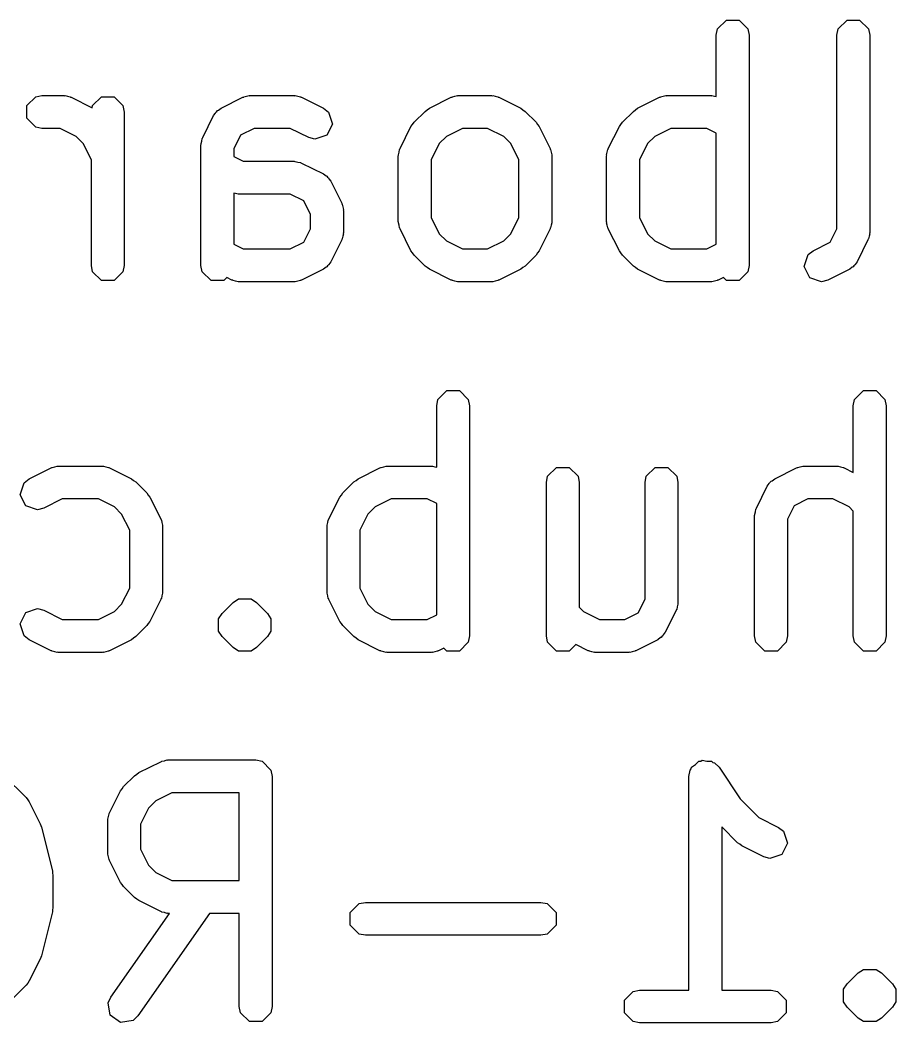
# Model space of a CAD drawing. Header units: inches. Extents: x 0.98 to 7.44, y -5.29 to -1.05.
# Drawn here: x 4.206 to 4.3109, y -1.337 to -1.2169 of the extents above; entities that cross this region are included whole.
import ezdxf

# ---------------------------------------------------------------- set-up
doc = ezdxf.new("R2010")
doc.units = ezdxf.units.IN
doc.header["$MEASUREMENT"] = 0
doc.layers.add('BLACK', color=250, linetype='CONTINUOUS')

msp = doc.modelspace()

# ---------------------------------------------------------------- linework, layer by layer
at = {"layer": 'BLACK', "linetype": 'CONTINUOUS'}
for p, q in [((4.28952, -1.21796), (4.29059, -1.21689)), ((4.29059, -1.21689), (4.29209, -1.21689)), ((4.29209, -1.21689), (4.29316, -1.21796)), ((4.30396, -1.21796), (4.30502, -1.21689)), ((4.30502, -1.21689), (4.30653, -1.21689)), ((4.30653, -1.21689), (4.30759, -1.21796)), ((4.28937, -1.21871), (4.28952, -1.21796)), ((4.28937, -1.22606), (4.28937, -1.21871)), ((4.29316, -1.21796), (4.29331, -1.21871)), ((4.29331, -1.21871), (4.29331, -1.24627)), ((4.30381, -1.21871), (4.30396, -1.21796)), ((4.30381, -1.24187), (4.30381, -1.21871)), ((4.30759, -1.21796), (4.30774, -1.21871)), ((4.30774, -1.21871), (4.30774, -1.24233)), ((4.20791, -1.22608), (4.20866, -1.22593)), ((4.20866, -1.22593), (4.21129, -1.22593)), ((4.21129, -1.22593), (4.21138, -1.22595)), ((4.21138, -1.22595), (4.21143, -1.22593)), ((4.21143, -1.22593), (4.21173, -1.22602)), ((4.21173, -1.22602), (4.21204, -1.22608)), ((4.23284, -1.22608), (4.23315, -1.22602)), ((4.23315, -1.22602), (4.23346, -1.22593)), ((4.23346, -1.22593), (4.2335, -1.22595)), ((4.2335, -1.22595), (4.2336, -1.22593)), ((4.2336, -1.22593), (4.23885, -1.22593)), ((4.23885, -1.22593), (4.23894, -1.22595)), ((4.23894, -1.22595), (4.23898, -1.22593)), ((4.23898, -1.22593), (4.23929, -1.22602)), ((4.23929, -1.22602), (4.2396, -1.22608)), ((4.25778, -1.22608), (4.25809, -1.22602)), ((4.25809, -1.22602), (4.25839, -1.22593)), ((4.25839, -1.22593), (4.25843, -1.22595)), ((4.25843, -1.22595), (4.25853, -1.22593)), ((4.25853, -1.22593), (4.26247, -1.22593)), ((4.26247, -1.22593), (4.26256, -1.22595)), ((4.26256, -1.22595), (4.26261, -1.22593)), ((4.26261, -1.22593), (4.26291, -1.22602)), ((4.26291, -1.22602), (4.26322, -1.22608)), ((4.28271, -1.22608), (4.28302, -1.22602)), ((4.28302, -1.22602), (4.28332, -1.22593)), ((4.28332, -1.22593), (4.28337, -1.22595)), ((4.28337, -1.22595), (4.28346, -1.22593)), ((4.28346, -1.22593), (4.28871, -1.22593)), ((4.28871, -1.22593), (4.28881, -1.22595)), ((4.28881, -1.22595), (4.28885, -1.22593)), ((4.28885, -1.22593), (4.28916, -1.22602)), ((4.28916, -1.22602), (4.28937, -1.22606)), ((4.20684, -1.22714), (4.20791, -1.22608)), ((4.20684, -1.22865), (4.20684, -1.22714)), ((4.21204, -1.22608), (4.21207, -1.22611)), ((4.21207, -1.22611), (4.21217, -1.22613)), ((4.21217, -1.22613), (4.21467, -1.22739)), ((4.21467, -1.22739), (4.21472, -1.22714)), ((4.21472, -1.22714), (4.21578, -1.22608)), ((4.21578, -1.22608), (4.21729, -1.22608)), ((4.21729, -1.22608), (4.21835, -1.22714)), ((4.21835, -1.22714), (4.2185, -1.2279)), ((4.23009, -1.22745), (4.23272, -1.22613)), ((4.23272, -1.22613), (4.23281, -1.22611)), ((4.23281, -1.22611), (4.23284, -1.22608)), ((4.2396, -1.22608), (4.23963, -1.22611)), ((4.23963, -1.22611), (4.23973, -1.22613)), ((4.23973, -1.22613), (4.24235, -1.22745)), ((4.25503, -1.22745), (4.25765, -1.22613)), ((4.25765, -1.22613), (4.25774, -1.22611)), ((4.25774, -1.22611), (4.25778, -1.22608)), ((4.26322, -1.22608), (4.26325, -1.22611)), ((4.26325, -1.22611), (4.26335, -1.22613)), ((4.26335, -1.22613), (4.26597, -1.22745)), ((4.27996, -1.22745), (4.28258, -1.22613)), ((4.28258, -1.22613), (4.28268, -1.22611)), ((4.28268, -1.22611), (4.28271, -1.22608)), ((4.2185, -1.2279), (4.2185, -1.24627)), ((4.2279, -1.23095), (4.22921, -1.22833)), ((4.22921, -1.22833), (4.22945, -1.22802)), ((4.22945, -1.22802), (4.22948, -1.22792)), ((4.22948, -1.22792), (4.2296, -1.22783)), ((4.2296, -1.22783), (4.22968, -1.22772)), ((4.22968, -1.22772), (4.22978, -1.22769)), ((4.22978, -1.22769), (4.23009, -1.22745)), ((4.24235, -1.22745), (4.24296, -1.22792)), ((4.24296, -1.22792), (4.24343, -1.22935)), ((4.2532, -1.22913), (4.25451, -1.22782)), ((4.25451, -1.22782), (4.25478, -1.22764)), ((4.25478, -1.22764), (4.25503, -1.22745)), ((4.26597, -1.22745), (4.26622, -1.22764)), ((4.26622, -1.22764), (4.26648, -1.22782)), ((4.26648, -1.22782), (4.2678, -1.22913)), ((4.27814, -1.22913), (4.27945, -1.22782)), ((4.27945, -1.22782), (4.27971, -1.22764)), ((4.27971, -1.22764), (4.27996, -1.22745)), ((4.20791, -1.22971), (4.20684, -1.22865)), ((4.24343, -1.22935), (4.24276, -1.23069)), ((4.25152, -1.23226), (4.25283, -1.22964)), ((4.25283, -1.22964), (4.25303, -1.22939)), ((4.25303, -1.22939), (4.2532, -1.22913)), ((4.2678, -1.22913), (4.26797, -1.22939)), ((4.26797, -1.22939), (4.26816, -1.22964)), ((4.26816, -1.22964), (4.26948, -1.23226)), ((4.27645, -1.23226), (4.27777, -1.22964)), ((4.27777, -1.22964), (4.27796, -1.22939)), ((4.27796, -1.22939), (4.27814, -1.22913)), ((4.20866, -1.22986), (4.20791, -1.22971)), ((4.21082, -1.22986), (4.20866, -1.22986)), ((4.21274, -1.23083), (4.21082, -1.22986)), ((4.21361, -1.23169), (4.21274, -1.23083)), ((4.23244, -1.23068), (4.23163, -1.2323)), ((4.23406, -1.22986), (4.23244, -1.23068)), ((4.23838, -1.22986), (4.23406, -1.22986)), ((4.24059, -1.23097), (4.23838, -1.22986)), ((4.24276, -1.23069), (4.24133, -1.23117)), ((4.25707, -1.23083), (4.25621, -1.23169)), ((4.25899, -1.22986), (4.25707, -1.23083)), ((4.262, -1.22986), (4.25899, -1.22986)), ((4.26393, -1.23083), (4.262, -1.22986)), ((4.26479, -1.23169), (4.26393, -1.23083)), ((4.28201, -1.23083), (4.28115, -1.23169)), ((4.28393, -1.22986), (4.28201, -1.23083)), ((4.28825, -1.22986), (4.28393, -1.22986)), ((4.28937, -1.23042), (4.28825, -1.22986)), ((4.28937, -1.24374), (4.28937, -1.23042)), ((4.21457, -1.23361), (4.21361, -1.23169)), ((4.22769, -1.23183), (4.22771, -1.23174)), ((4.22769, -1.24627), (4.22769, -1.23183)), ((4.2277, -1.23169), (4.22778, -1.23139)), ((4.22771, -1.23174), (4.2277, -1.23169)), ((4.22778, -1.23139), (4.22784, -1.23108)), ((4.22784, -1.23108), (4.22787, -1.23105)), ((4.22787, -1.23105), (4.2279, -1.23095)), ((4.24133, -1.23117), (4.24059, -1.23097)), ((4.25621, -1.23169), (4.25525, -1.23361)), ((4.26575, -1.23361), (4.26479, -1.23169)), ((4.28115, -1.23169), (4.28018, -1.23361)), ((4.23163, -1.2323), (4.23163, -1.23324)), ((4.23163, -1.23324), (4.23275, -1.2338)), ((4.25131, -1.23314), (4.25133, -1.23305)), ((4.25131, -1.24102), (4.25131, -1.23314)), ((4.25132, -1.23301), (4.2514, -1.2327)), ((4.25133, -1.23305), (4.25132, -1.23301)), ((4.2514, -1.2327), (4.25146, -1.23239)), ((4.25146, -1.23239), (4.25149, -1.23236)), ((4.25149, -1.23236), (4.25152, -1.23226)), ((4.26948, -1.23226), (4.2695, -1.23236)), ((4.2695, -1.23236), (4.26954, -1.23239)), ((4.26954, -1.23239), (4.2696, -1.2327)), ((4.2696, -1.2327), (4.26968, -1.23301)), ((4.26968, -1.23301), (4.26967, -1.23305)), ((4.26967, -1.23305), (4.26968, -1.23314)), ((4.26968, -1.23314), (4.26968, -1.24102)), ((4.27625, -1.23301), (4.27633, -1.2327)), ((4.27627, -1.23305), (4.27625, -1.23301)), ((4.27625, -1.23314), (4.27627, -1.23305)), ((4.27625, -1.24102), (4.27625, -1.23314)), ((4.27633, -1.2327), (4.2764, -1.23239)), ((4.2764, -1.23239), (4.27643, -1.23236)), ((4.27643, -1.23236), (4.27645, -1.23226)), ((4.21457, -1.24627), (4.21457, -1.23361)), ((4.23275, -1.2338), (4.23885, -1.2338)), ((4.23885, -1.2338), (4.23894, -1.23382)), ((4.23894, -1.23382), (4.23898, -1.23381)), ((4.23898, -1.23381), (4.23929, -1.23389)), ((4.23929, -1.23389), (4.2396, -1.23395)), ((4.2396, -1.23395), (4.23963, -1.23398)), ((4.23963, -1.23398), (4.23973, -1.23401)), ((4.23973, -1.23401), (4.24235, -1.23532)), ((4.25525, -1.23361), (4.25525, -1.24055)), ((4.26575, -1.24055), (4.26575, -1.23361)), ((4.28018, -1.23361), (4.28018, -1.24055)), ((4.24235, -1.23532), (4.24266, -1.23556)), ((4.24266, -1.23556), (4.24276, -1.23559)), ((4.24276, -1.23559), (4.24285, -1.23571)), ((4.24285, -1.23571), (4.24296, -1.23579)), ((4.24296, -1.23579), (4.24299, -1.23589)), ((4.24299, -1.23589), (4.24323, -1.2362)), ((4.24323, -1.2362), (4.24454, -1.23883)), ((4.23184, -1.23765), (4.23163, -1.23761)), ((4.23163, -1.23761), (4.23163, -1.24374)), ((4.23214, -1.23773), (4.23184, -1.23765)), ((4.23219, -1.23772), (4.23214, -1.23773)), ((4.23228, -1.23774), (4.23219, -1.23772)), ((4.23838, -1.23774), (4.23228, -1.23774)), ((4.24, -1.23855), (4.23838, -1.23774)), ((4.24081, -1.24017), (4.24, -1.23855)), ((4.24454, -1.23883), (4.24457, -1.23892)), ((4.24457, -1.23892), (4.2446, -1.23895)), ((4.2446, -1.23895), (4.24466, -1.23926)), ((4.24081, -1.24187), (4.24081, -1.24017)), ((4.24466, -1.23926), (4.24475, -1.23957)), ((4.24475, -1.23957), (4.24473, -1.23961)), ((4.24473, -1.23961), (4.24475, -1.23971)), ((4.24475, -1.23971), (4.24475, -1.24233)), ((4.25133, -1.24112), (4.25131, -1.24102)), ((4.25132, -1.24116), (4.25133, -1.24112)), ((4.2514, -1.24146), (4.25132, -1.24116)), ((4.25146, -1.24177), (4.2514, -1.24146)), ((4.25525, -1.24055), (4.25621, -1.24248)), ((4.26479, -1.24248), (4.26575, -1.24055)), ((4.2696, -1.24146), (4.26954, -1.24177)), ((4.26968, -1.24116), (4.2696, -1.24146)), ((4.26968, -1.24102), (4.26967, -1.24112)), ((4.26967, -1.24112), (4.26968, -1.24116)), ((4.27627, -1.24112), (4.27625, -1.24102)), ((4.27625, -1.24116), (4.27627, -1.24112)), ((4.27633, -1.24146), (4.27625, -1.24116)), ((4.2764, -1.24177), (4.27633, -1.24146)), ((4.28018, -1.24055), (4.28115, -1.24248)), ((4.24, -1.24349), (4.24081, -1.24187)), ((4.24466, -1.24278), (4.2446, -1.24308)), ((4.24475, -1.24247), (4.24466, -1.24278)), ((4.24475, -1.24233), (4.24473, -1.24243)), ((4.24473, -1.24243), (4.24475, -1.24247)), ((4.25149, -1.2418), (4.25146, -1.24177)), ((4.25152, -1.2419), (4.25149, -1.2418)), ((4.25283, -1.24452), (4.25152, -1.2419)), ((4.25621, -1.24248), (4.25707, -1.24334)), ((4.26393, -1.24334), (4.26479, -1.24248)), ((4.26948, -1.2419), (4.26816, -1.24452)), ((4.2695, -1.2418), (4.26948, -1.2419)), ((4.26954, -1.24177), (4.2695, -1.2418)), ((4.27643, -1.2418), (4.2764, -1.24177)), ((4.27645, -1.2419), (4.27643, -1.2418)), ((4.27777, -1.24452), (4.27645, -1.2419)), ((4.28115, -1.24248), (4.28201, -1.24334)), ((4.30299, -1.24349), (4.30381, -1.24187)), ((4.30765, -1.24278), (4.30759, -1.24308)), ((4.30774, -1.24247), (4.30765, -1.24278)), ((4.30774, -1.24233), (4.30772, -1.24243)), ((4.30772, -1.24243), (4.30774, -1.24247)), ((4.23163, -1.24374), (4.23275, -1.2443)), ((4.23838, -1.2443), (4.24, -1.24349)), ((4.24454, -1.24321), (4.24323, -1.24584)), ((4.24457, -1.24312), (4.24454, -1.24321)), ((4.2446, -1.24308), (4.24457, -1.24312)), ((4.25707, -1.24334), (4.25899, -1.2443)), ((4.262, -1.2443), (4.26393, -1.24334)), ((4.28201, -1.24334), (4.28393, -1.2443)), ((4.28825, -1.2443), (4.28937, -1.24374)), ((4.30096, -1.24451), (4.30299, -1.24349)), ((4.30753, -1.24321), (4.30622, -1.24584)), ((4.30756, -1.24312), (4.30753, -1.24321)), ((4.30759, -1.24308), (4.30756, -1.24312)), ((4.23275, -1.2443), (4.23838, -1.2443)), ((4.25303, -1.24477), (4.25283, -1.24452)), ((4.2532, -1.24504), (4.25303, -1.24477)), ((4.25451, -1.24635), (4.2532, -1.24504)), ((4.25899, -1.2443), (4.262, -1.2443)), ((4.2678, -1.24504), (4.26648, -1.24635)), ((4.26797, -1.24477), (4.2678, -1.24504)), ((4.26816, -1.24452), (4.26797, -1.24477)), ((4.27796, -1.24477), (4.27777, -1.24452)), ((4.27814, -1.24504), (4.27796, -1.24477)), ((4.27945, -1.24635), (4.27814, -1.24504)), ((4.28393, -1.2443), (4.28825, -1.2443)), ((4.29987, -1.24641), (4.30035, -1.24498)), ((4.30035, -1.24498), (4.30096, -1.24451)), ((4.21472, -1.24702), (4.21457, -1.24627)), ((4.2185, -1.24627), (4.21835, -1.24702)), ((4.22784, -1.24702), (4.22769, -1.24627)), ((4.24276, -1.24644), (4.24266, -1.24648)), ((4.24285, -1.24633), (4.24276, -1.24644)), ((4.24296, -1.24625), (4.24285, -1.24633)), ((4.24299, -1.24615), (4.24296, -1.24625)), ((4.24323, -1.24584), (4.24299, -1.24615)), ((4.25478, -1.24652), (4.25451, -1.24635)), ((4.26648, -1.24635), (4.26622, -1.24652)), ((4.27971, -1.24652), (4.27945, -1.24635)), ((4.29331, -1.24627), (4.29316, -1.24702)), ((4.30055, -1.24776), (4.29987, -1.24641)), ((4.30575, -1.24644), (4.30565, -1.24648)), ((4.30584, -1.24633), (4.30575, -1.24644)), ((4.30595, -1.24625), (4.30584, -1.24633)), ((4.30598, -1.24615), (4.30595, -1.24625)), ((4.30622, -1.24584), (4.30598, -1.24615)), ((4.21578, -1.24809), (4.21472, -1.24702)), ((4.21835, -1.24702), (4.21729, -1.24809)), ((4.22891, -1.24809), (4.22784, -1.24702)), ((4.24235, -1.24672), (4.23973, -1.24803)), ((4.24266, -1.24648), (4.24235, -1.24672)), ((4.25503, -1.24672), (4.25478, -1.24652)), ((4.25765, -1.24803), (4.25503, -1.24672)), ((4.26597, -1.24672), (4.26335, -1.24803)), ((4.26622, -1.24652), (4.26597, -1.24672)), ((4.27996, -1.24672), (4.27971, -1.24652)), ((4.28258, -1.24803), (4.27996, -1.24672)), ((4.29316, -1.24702), (4.29209, -1.24809)), ((4.30534, -1.24672), (4.30272, -1.24803)), ((4.30565, -1.24648), (4.30534, -1.24672)), ((4.21729, -1.24809), (4.21578, -1.24809)), ((4.23041, -1.24809), (4.22891, -1.24809)), ((4.23078, -1.24772), (4.23041, -1.24809)), ((4.2314, -1.24803), (4.23078, -1.24772)), ((4.2315, -1.24805), (4.2314, -1.24803)), ((4.23153, -1.24809), (4.2315, -1.24805)), ((4.23184, -1.24815), (4.23153, -1.24809)), ((4.23214, -1.24823), (4.23184, -1.24815)), ((4.23219, -1.24822), (4.23214, -1.24823)), ((4.23228, -1.24824), (4.23219, -1.24822)), ((4.23885, -1.24824), (4.23228, -1.24824)), ((4.23894, -1.24822), (4.23885, -1.24824)), ((4.23898, -1.24823), (4.23894, -1.24822)), ((4.23929, -1.24815), (4.23898, -1.24823)), ((4.2396, -1.24809), (4.23929, -1.24815)), ((4.23963, -1.24805), (4.2396, -1.24809)), ((4.23973, -1.24803), (4.23963, -1.24805)), ((4.25774, -1.24805), (4.25765, -1.24803)), ((4.25778, -1.24809), (4.25774, -1.24805)), ((4.25809, -1.24815), (4.25778, -1.24809)), ((4.25839, -1.24823), (4.25809, -1.24815)), ((4.25843, -1.24822), (4.25839, -1.24823)), ((4.25853, -1.24824), (4.25843, -1.24822)), ((4.26247, -1.24824), (4.25853, -1.24824)), ((4.26256, -1.24822), (4.26247, -1.24824)), ((4.26261, -1.24823), (4.26256, -1.24822)), ((4.26291, -1.24815), (4.26261, -1.24823)), ((4.26322, -1.24809), (4.26291, -1.24815)), ((4.26325, -1.24805), (4.26322, -1.24809)), ((4.26335, -1.24803), (4.26325, -1.24805)), ((4.28268, -1.24805), (4.28258, -1.24803)), ((4.28271, -1.24809), (4.28268, -1.24805)), ((4.28302, -1.24815), (4.28271, -1.24809)), ((4.28332, -1.24823), (4.28302, -1.24815)), ((4.28337, -1.24822), (4.28332, -1.24823)), ((4.28346, -1.24824), (4.28337, -1.24822)), ((4.28871, -1.24824), (4.28346, -1.24824)), ((4.28881, -1.24822), (4.28871, -1.24824)), ((4.28885, -1.24823), (4.28881, -1.24822)), ((4.28916, -1.24815), (4.28885, -1.24823)), ((4.28947, -1.24809), (4.28916, -1.24815)), ((4.2895, -1.24805), (4.28947, -1.24809)), ((4.28959, -1.24803), (4.2895, -1.24805)), ((4.29022, -1.24772), (4.28959, -1.24803)), ((4.29059, -1.24809), (4.29022, -1.24772)), ((4.29209, -1.24809), (4.29059, -1.24809)), ((4.30198, -1.24823), (4.30055, -1.24776)), ((4.30272, -1.24803), (4.30198, -1.24823)), ((4.25606, -1.26232), (4.25712, -1.26126)), ((4.25712, -1.26126), (4.25863, -1.26126)), ((4.25863, -1.26126), (4.25969, -1.26232)), ((4.30592, -1.26232), (4.30699, -1.26126)), ((4.30699, -1.26126), (4.3085, -1.26126)), ((4.3085, -1.26126), (4.30956, -1.26232)), ((4.25591, -1.26308), (4.25606, -1.26232)), ((4.25591, -1.27043), (4.25591, -1.26308)), ((4.25969, -1.26232), (4.25984, -1.26308)), ((4.25984, -1.26308), (4.25984, -1.29064)), ((4.30577, -1.26308), (4.30592, -1.26232)), ((4.30577, -1.27105), (4.30577, -1.26308)), ((4.30956, -1.26232), (4.30971, -1.26308)), ((4.30971, -1.26308), (4.30971, -1.29064)), ((4.20975, -1.2705), (4.20984, -1.27048)), ((4.20984, -1.27048), (4.20988, -1.27045)), ((4.20988, -1.27045), (4.21019, -1.27038)), ((4.21019, -1.27038), (4.21049, -1.2703)), ((4.21049, -1.2703), (4.21053, -1.27031)), ((4.21053, -1.27031), (4.21063, -1.2703)), ((4.21063, -1.2703), (4.21588, -1.2703)), ((4.21588, -1.2703), (4.21598, -1.27031)), ((4.21598, -1.27031), (4.21602, -1.2703)), ((4.21602, -1.2703), (4.21632, -1.27038)), ((4.21632, -1.27038), (4.21663, -1.27045)), ((4.21663, -1.27045), (4.21666, -1.27048)), ((4.21666, -1.27048), (4.21676, -1.2705)), ((4.24912, -1.2705), (4.24921, -1.27048)), ((4.24921, -1.27048), (4.24925, -1.27045)), ((4.24925, -1.27045), (4.24956, -1.27038)), ((4.24956, -1.27038), (4.24986, -1.2703)), ((4.24986, -1.2703), (4.2499, -1.27031)), ((4.2499, -1.27031), (4.25, -1.2703)), ((4.25, -1.2703), (4.25525, -1.2703)), ((4.25525, -1.2703), (4.25535, -1.27031)), ((4.25535, -1.27031), (4.25539, -1.2703)), ((4.25539, -1.2703), (4.25569, -1.27038)), ((4.25569, -1.27038), (4.25591, -1.27043)), ((4.26918, -1.27151), (4.27024, -1.27045)), ((4.27024, -1.27045), (4.27175, -1.27045)), ((4.27175, -1.27045), (4.27282, -1.27151)), ((4.28099, -1.27151), (4.28206, -1.27045)), ((4.28206, -1.27045), (4.28356, -1.27045)), ((4.28356, -1.27045), (4.28463, -1.27151)), ((4.29899, -1.2705), (4.29908, -1.27048)), ((4.29908, -1.27048), (4.29912, -1.27045)), ((4.29912, -1.27045), (4.29942, -1.27038)), ((4.29942, -1.27038), (4.29973, -1.2703)), ((4.29973, -1.2703), (4.29977, -1.27031)), ((4.29977, -1.27031), (4.29987, -1.2703)), ((4.29987, -1.2703), (4.30381, -1.2703)), ((4.30381, -1.2703), (4.3039, -1.27031)), ((4.3039, -1.27031), (4.30395, -1.2703)), ((4.30395, -1.2703), (4.30425, -1.27038)), ((4.30425, -1.27038), (4.30456, -1.27045)), ((4.30456, -1.27045), (4.30459, -1.27048)), ((4.30459, -1.27048), (4.30469, -1.2705)), ((4.20712, -1.27182), (4.20975, -1.2705)), ((4.21676, -1.2705), (4.21938, -1.27182)), ((4.24649, -1.27182), (4.24912, -1.2705)), ((4.26903, -1.27226), (4.26918, -1.27151)), ((4.27282, -1.27151), (4.27297, -1.27226)), ((4.28084, -1.27226), (4.28099, -1.27151)), ((4.28463, -1.27151), (4.28478, -1.27226)), ((4.29636, -1.27182), (4.29899, -1.2705)), ((4.30469, -1.2705), (4.30577, -1.27105)), ((4.20604, -1.27372), (4.20652, -1.27229)), ((4.20652, -1.27229), (4.20712, -1.27182)), ((4.21938, -1.27182), (4.21963, -1.27201)), ((4.21963, -1.27201), (4.2199, -1.27218)), ((4.2199, -1.27218), (4.22121, -1.2735)), ((4.24467, -1.2735), (4.24598, -1.27218)), ((4.24598, -1.27218), (4.24625, -1.27201)), ((4.24625, -1.27201), (4.24649, -1.27182)), ((4.26903, -1.29064), (4.26903, -1.27226)), ((4.27297, -1.27226), (4.27297, -1.2872)), ((4.28084, -1.28624), (4.28084, -1.27226)), ((4.28478, -1.27226), (4.28478, -1.2867)), ((4.29417, -1.27532), (4.29548, -1.2727)), ((4.29548, -1.2727), (4.29572, -1.27239)), ((4.29572, -1.27239), (4.29576, -1.27229)), ((4.29576, -1.27229), (4.29587, -1.2722)), ((4.29587, -1.2722), (4.29595, -1.27209)), ((4.29595, -1.27209), (4.29605, -1.27206)), ((4.29605, -1.27206), (4.29636, -1.27182)), ((4.20672, -1.27506), (4.20604, -1.27372)), ((4.22121, -1.2735), (4.22138, -1.27376)), ((4.22138, -1.27376), (4.22158, -1.27401)), ((4.22158, -1.27401), (4.22289, -1.27663)), ((4.24299, -1.27663), (4.2443, -1.27401)), ((4.2443, -1.27401), (4.2445, -1.27376)), ((4.2445, -1.27376), (4.24467, -1.2735)), ((4.20814, -1.27554), (4.20672, -1.27506)), ((4.21109, -1.27423), (4.20889, -1.27534)), ((4.21541, -1.27423), (4.21109, -1.27423)), ((4.21734, -1.27519), (4.21541, -1.27423)), ((4.2182, -1.27605), (4.21734, -1.27519)), ((4.24854, -1.27519), (4.24768, -1.27605)), ((4.25046, -1.27423), (4.24854, -1.27519)), ((4.25478, -1.27423), (4.25046, -1.27423)), ((4.25591, -1.27479), (4.25478, -1.27423)), ((4.25591, -1.28811), (4.25591, -1.27479)), ((4.29871, -1.27504), (4.2979, -1.27667)), ((4.30033, -1.27423), (4.29871, -1.27504)), ((4.30334, -1.27423), (4.30033, -1.27423)), ((4.30526, -1.27519), (4.30334, -1.27423)), ((4.30577, -1.2757), (4.30526, -1.27519)), ((4.20889, -1.27534), (4.20814, -1.27554)), ((4.21916, -1.27798), (4.2182, -1.27605)), ((4.24768, -1.27605), (4.24672, -1.27798)), ((4.29396, -1.2762), (4.29398, -1.2761)), ((4.29396, -1.29064), (4.29396, -1.2762)), ((4.29397, -1.27606), (4.29405, -1.27576)), ((4.29398, -1.2761), (4.29397, -1.27606)), ((4.29405, -1.27576), (4.29411, -1.27545)), ((4.29411, -1.27545), (4.29414, -1.27542)), ((4.29414, -1.27542), (4.29417, -1.27532)), ((4.30577, -1.29064), (4.30577, -1.2757)), ((4.22289, -1.27663), (4.22292, -1.27673)), ((4.22292, -1.27673), (4.22295, -1.27676)), ((4.22295, -1.27676), (4.22301, -1.27707)), ((4.22301, -1.27707), (4.22309, -1.27737)), ((4.22309, -1.27737), (4.22308, -1.27742)), ((4.22308, -1.27742), (4.2231, -1.27751)), ((4.2231, -1.27751), (4.2231, -1.28539)), ((4.24278, -1.27751), (4.2428, -1.27742)), ((4.24278, -1.28539), (4.24278, -1.27751)), ((4.24279, -1.27737), (4.24287, -1.27707)), ((4.2428, -1.27742), (4.24279, -1.27737)), ((4.24287, -1.27707), (4.24293, -1.27676)), ((4.24293, -1.27676), (4.24296, -1.27673)), ((4.24296, -1.27673), (4.24299, -1.27663)), ((4.2979, -1.27667), (4.2979, -1.29064)), ((4.21916, -1.28492), (4.21916, -1.27798)), ((4.24672, -1.27798), (4.24672, -1.28492)), ((4.2182, -1.28685), (4.21916, -1.28492)), ((4.22301, -1.28583), (4.22295, -1.28614)), ((4.22309, -1.28553), (4.22301, -1.28583)), ((4.2231, -1.28539), (4.22308, -1.28548)), ((4.22308, -1.28548), (4.22309, -1.28553)), ((4.2428, -1.28548), (4.24278, -1.28539)), ((4.24279, -1.28553), (4.2428, -1.28548)), ((4.24287, -1.28583), (4.24279, -1.28553)), ((4.24293, -1.28614), (4.24287, -1.28583)), ((4.24672, -1.28492), (4.24768, -1.28685)), ((4.21734, -1.28771), (4.2182, -1.28685)), ((4.22289, -1.28627), (4.22158, -1.28889)), ((4.22292, -1.28617), (4.22289, -1.28627)), ((4.22295, -1.28614), (4.22292, -1.28617)), ((4.23024, -1.28793), (4.23155, -1.28662)), ((4.23155, -1.28662), (4.23219, -1.28619)), ((4.23219, -1.28619), (4.23369, -1.28619)), ((4.23369, -1.28619), (4.23369, -1.28619)), ((4.23369, -1.28619), (4.23433, -1.28662)), ((4.23433, -1.28662), (4.23564, -1.28793)), ((4.24296, -1.28617), (4.24293, -1.28614)), ((4.24299, -1.28627), (4.24296, -1.28617)), ((4.2443, -1.28889), (4.24299, -1.28627)), ((4.24768, -1.28685), (4.24854, -1.28771)), ((4.27297, -1.2872), (4.27348, -1.28771)), ((4.28003, -1.28786), (4.28084, -1.28624)), ((4.28469, -1.28714), (4.28463, -1.28745)), ((4.28477, -1.28684), (4.28469, -1.28714)), ((4.28478, -1.2867), (4.28476, -1.2868)), ((4.28476, -1.2868), (4.28477, -1.28684)), ((4.20604, -1.28918), (4.20672, -1.28784)), ((4.20672, -1.28784), (4.20814, -1.28736)), ((4.20814, -1.28736), (4.20889, -1.28756)), ((4.20889, -1.28756), (4.21109, -1.28867)), ((4.21541, -1.28867), (4.21734, -1.28771)), ((4.22981, -1.28857), (4.23024, -1.28793)), ((4.23564, -1.28793), (4.23607, -1.28857)), ((4.24854, -1.28771), (4.25046, -1.28867)), ((4.25478, -1.28867), (4.25591, -1.28811)), ((4.27348, -1.28771), (4.2754, -1.28867)), ((4.27841, -1.28867), (4.28003, -1.28786)), ((4.28457, -1.28758), (4.28326, -1.2902)), ((4.2846, -1.28748), (4.28457, -1.28758)), ((4.28463, -1.28745), (4.2846, -1.28748)), ((4.20652, -1.29061), (4.20604, -1.28918)), ((4.21109, -1.28867), (4.21541, -1.28867)), ((4.22121, -1.2894), (4.2199, -1.29072)), ((4.22138, -1.28914), (4.22121, -1.2894)), ((4.22158, -1.28889), (4.22138, -1.28914)), ((4.22981, -1.29008), (4.22981, -1.28857)), ((4.23607, -1.28857), (4.23607, -1.28857)), ((4.23607, -1.28857), (4.23607, -1.28857)), ((4.23607, -1.28857), (4.23607, -1.29008)), ((4.2445, -1.28914), (4.2443, -1.28889)), ((4.24467, -1.2894), (4.2445, -1.28914)), ((4.24598, -1.29072), (4.24467, -1.2894)), ((4.25046, -1.28867), (4.25478, -1.28867)), ((4.2754, -1.28867), (4.27841, -1.28867)), ((4.20712, -1.29109), (4.20652, -1.29061)), ((4.21963, -1.29089), (4.21938, -1.29109)), ((4.2199, -1.29072), (4.21963, -1.29089)), ((4.23024, -1.29072), (4.22981, -1.29008)), ((4.22981, -1.29008), (4.22981, -1.29008)), ((4.23155, -1.29203), (4.23024, -1.29072)), ((4.23564, -1.29072), (4.23433, -1.29203)), ((4.23607, -1.29008), (4.23564, -1.29072)), ((4.23607, -1.29008), (4.23607, -1.29008)), ((4.24625, -1.29089), (4.24598, -1.29072)), ((4.24649, -1.29109), (4.24625, -1.29089)), ((4.25984, -1.29064), (4.25969, -1.29139)), ((4.26918, -1.29139), (4.26903, -1.29064)), ((4.28269, -1.29084), (4.28238, -1.29109)), ((4.28279, -1.29081), (4.28269, -1.29084)), ((4.28287, -1.2907), (4.28279, -1.29081)), ((4.28298, -1.29061), (4.28287, -1.2907)), ((4.28302, -1.29051), (4.28298, -1.29061)), ((4.28326, -1.2902), (4.28302, -1.29051)), ((4.29411, -1.29139), (4.29396, -1.29064)), ((4.2979, -1.29064), (4.29775, -1.29139)), ((4.30592, -1.29139), (4.30577, -1.29064)), ((4.30971, -1.29064), (4.30956, -1.29139)), ((4.20975, -1.2924), (4.20712, -1.29109)), ((4.21938, -1.29109), (4.21676, -1.2924)), ((4.23219, -1.29246), (4.23155, -1.29203)), ((4.23433, -1.29203), (4.23369, -1.29246)), ((4.24912, -1.2924), (4.24649, -1.29109)), ((4.25675, -1.29209), (4.25613, -1.2924)), ((4.25712, -1.29246), (4.25675, -1.29209)), ((4.25969, -1.29139), (4.25863, -1.29246)), ((4.27024, -1.29246), (4.26918, -1.29139)), ((4.27256, -1.29165), (4.27175, -1.29246)), ((4.27405, -1.2924), (4.27256, -1.29165)), ((4.28238, -1.29109), (4.27975, -1.2924)), ((4.29518, -1.29246), (4.29411, -1.29139)), ((4.29775, -1.29139), (4.29669, -1.29246)), ((4.30699, -1.29246), (4.30592, -1.29139)), ((4.30956, -1.29139), (4.3085, -1.29246)), ((4.20984, -1.29242), (4.20975, -1.2924)), ((4.20988, -1.29246), (4.20984, -1.29242)), ((4.21019, -1.29252), (4.20988, -1.29246)), ((4.21049, -1.2926), (4.21019, -1.29252)), ((4.21053, -1.29259), (4.21049, -1.2926)), ((4.21063, -1.29261), (4.21053, -1.29259)), ((4.21588, -1.29261), (4.21063, -1.29261)), ((4.21598, -1.29259), (4.21588, -1.29261)), ((4.21602, -1.2926), (4.21598, -1.29259)), ((4.21632, -1.29252), (4.21602, -1.2926)), ((4.21663, -1.29246), (4.21632, -1.29252)), ((4.21666, -1.29242), (4.21663, -1.29246)), ((4.21676, -1.2924), (4.21666, -1.29242)), ((4.23369, -1.29246), (4.23219, -1.29246)), ((4.24921, -1.29242), (4.24912, -1.2924)), ((4.24925, -1.29246), (4.24921, -1.29242)), ((4.24956, -1.29252), (4.24925, -1.29246)), ((4.24986, -1.2926), (4.24956, -1.29252)), ((4.2499, -1.29259), (4.24986, -1.2926)), ((4.25, -1.29261), (4.2499, -1.29259)), ((4.25525, -1.29261), (4.25, -1.29261)), ((4.25535, -1.29259), (4.25525, -1.29261)), ((4.25539, -1.2926), (4.25535, -1.29259)), ((4.25569, -1.29252), (4.25539, -1.2926)), ((4.256, -1.29246), (4.25569, -1.29252)), ((4.25603, -1.29242), (4.256, -1.29246)), ((4.25613, -1.2924), (4.25603, -1.29242)), ((4.25863, -1.29246), (4.25712, -1.29246)), ((4.27175, -1.29246), (4.27024, -1.29246)), ((4.27415, -1.29242), (4.27405, -1.2924)), ((4.27418, -1.29246), (4.27415, -1.29242)), ((4.27449, -1.29252), (4.27418, -1.29246)), ((4.27479, -1.2926), (4.27449, -1.29252)), ((4.27484, -1.29259), (4.27479, -1.2926)), ((4.27493, -1.29261), (4.27484, -1.29259)), ((4.27887, -1.29261), (4.27493, -1.29261)), ((4.27897, -1.29259), (4.27887, -1.29261)), ((4.27901, -1.2926), (4.27897, -1.29259)), ((4.27931, -1.29252), (4.27901, -1.2926)), ((4.27962, -1.29246), (4.27931, -1.29252)), ((4.27966, -1.29242), (4.27962, -1.29246)), ((4.27975, -1.2924), (4.27966, -1.29242)), ((4.29669, -1.29246), (4.29518, -1.29246)), ((4.3085, -1.29246), (4.30699, -1.29246)), ((4.22025, -1.307), (4.22287, -1.30569)), ((4.22287, -1.30569), (4.22297, -1.30566)), ((4.22297, -1.30566), (4.223, -1.30563)), ((4.223, -1.30563), (4.22331, -1.30557)), ((4.22331, -1.30557), (4.22361, -1.30548)), ((4.22361, -1.30548), (4.22366, -1.3055)), ((4.22366, -1.3055), (4.22375, -1.30548)), ((4.22375, -1.30548), (4.23425, -1.30548)), ((4.23425, -1.30548), (4.23501, -1.30563)), ((4.23501, -1.30563), (4.23607, -1.30669)), ((4.28638, -1.30655), (4.28642, -1.30635)), ((4.28642, -1.30635), (4.2869, -1.30603)), ((4.2869, -1.30603), (4.2873, -1.30563)), ((4.2873, -1.30563), (4.28751, -1.30563)), ((4.28751, -1.30563), (4.28768, -1.30552)), ((4.28768, -1.30552), (4.28824, -1.30563)), ((4.28824, -1.30563), (4.28881, -1.30563)), ((4.28881, -1.30563), (4.28895, -1.30577)), ((4.28895, -1.30577), (4.28915, -1.30581)), ((4.28915, -1.30581), (4.2897, -1.30635)), ((4.2897, -1.30635), (4.29221, -1.31013)), ((4.20415, -1.30737), (4.20677, -1.30999)), ((4.21842, -1.30868), (4.21974, -1.30737)), ((4.21974, -1.30737), (4.22, -1.30719)), ((4.22, -1.30719), (4.22025, -1.307)), ((4.23607, -1.30669), (4.23622, -1.30745)), ((4.23622, -1.30745), (4.23622, -1.33501)), ((4.28609, -1.30745), (4.28624, -1.30669)), ((4.28609, -1.33304), (4.28609, -1.30745)), ((4.28624, -1.30669), (4.28638, -1.30655)), ((4.21825, -1.30894), (4.21842, -1.30868)), ((4.20677, -1.30999), (4.20695, -1.31025)), ((4.21674, -1.31182), (4.21806, -1.30919)), ((4.21806, -1.30919), (4.21825, -1.30894)), ((4.22422, -1.30941), (4.22229, -1.31038)), ((4.23228, -1.30941), (4.22422, -1.30941)), ((4.23228, -1.31991), (4.23228, -1.30941)), ((4.20695, -1.31025), (4.20714, -1.3105)), ((4.20714, -1.3105), (4.20845, -1.31313)), ((4.22143, -1.31124), (4.22047, -1.31316)), ((4.22229, -1.31038), (4.22143, -1.31124)), ((4.29221, -1.31013), (4.29447, -1.31239)), ((4.21654, -1.31256), (4.21662, -1.31225)), ((4.21662, -1.31225), (4.21669, -1.31194)), ((4.21669, -1.31194), (4.21672, -1.31191)), ((4.21672, -1.31191), (4.21674, -1.31182)), ((4.29447, -1.31239), (4.29681, -1.31356)), ((4.20845, -1.31313), (4.20851, -1.31334)), ((4.20851, -1.31334), (4.2086, -1.31353)), ((4.2086, -1.31353), (4.20991, -1.31878)), ((4.21655, -1.3126), (4.21654, -1.31256)), ((4.21654, -1.3127), (4.21655, -1.3126)), ((4.21654, -1.31663), (4.21654, -1.3127)), ((4.22047, -1.31316), (4.22047, -1.31617)), ((4.29192, -1.3154), (4.29003, -1.31351)), ((4.29003, -1.31351), (4.29003, -1.33304)), ((4.29681, -1.31356), (4.29742, -1.31403)), ((4.29742, -1.31403), (4.2979, -1.31546)), ((4.29218, -1.31558), (4.29192, -1.3154)), ((4.29243, -1.31577), (4.29218, -1.31558)), ((4.29505, -1.31708), (4.29243, -1.31577)), ((4.2979, -1.31546), (4.29722, -1.31681)), ((4.21655, -1.31673), (4.21654, -1.31663)), ((4.21654, -1.31677), (4.21655, -1.31673)), ((4.21662, -1.31708), (4.21654, -1.31677)), ((4.21669, -1.31739), (4.21662, -1.31708)), ((4.22047, -1.31617), (4.22143, -1.31809)), ((4.29579, -1.31728), (4.29505, -1.31708)), ((4.29722, -1.31681), (4.29579, -1.31728)), ((4.21672, -1.31742), (4.21669, -1.31739)), ((4.21674, -1.31751), (4.21672, -1.31742)), ((4.21806, -1.32014), (4.21674, -1.31751)), ((4.22143, -1.31809), (4.22229, -1.31895)), ((4.20991, -1.31878), (4.20993, -1.31902)), ((4.20993, -1.31902), (4.20997, -1.31926)), ((4.20997, -1.31926), (4.20997, -1.32319)), ((4.22229, -1.31895), (4.22422, -1.31991)), ((4.21825, -1.32039), (4.21806, -1.32014)), ((4.21842, -1.32065), (4.21825, -1.32039)), ((4.21974, -1.32196), (4.21842, -1.32065)), ((4.22422, -1.31991), (4.23228, -1.31991)), ((4.22, -1.32214), (4.21974, -1.32196)), ((4.20997, -1.32319), (4.20993, -1.32343)), ((4.22025, -1.32233), (4.22, -1.32214)), ((4.22287, -1.32364), (4.22025, -1.32233)), ((4.24556, -1.32375), (4.24662, -1.32269)), ((4.24662, -1.32269), (4.24738, -1.32254)), ((4.24738, -1.32254), (4.26837, -1.32254)), ((4.26837, -1.32254), (4.26913, -1.32269)), ((4.26913, -1.32269), (4.27019, -1.32375)), ((4.20991, -1.32367), (4.2086, -1.32892)), ((4.20993, -1.32343), (4.20991, -1.32367)), ((4.21689, -1.33388), (4.22391, -1.32385)), ((4.22872, -1.32385), (4.22012, -1.33613)), ((4.22297, -1.32367), (4.22287, -1.32364)), ((4.223, -1.3237), (4.22297, -1.32367)), ((4.22331, -1.32376), (4.223, -1.3237)), ((4.22361, -1.32385), (4.22331, -1.32376)), ((4.22366, -1.32383), (4.22361, -1.32385)), ((4.22375, -1.32385), (4.22366, -1.32383)), ((4.22391, -1.32385), (4.22375, -1.32385)), ((4.23228, -1.32385), (4.22872, -1.32385)), ((4.23228, -1.33501), (4.23228, -1.32385)), ((4.24556, -1.32526), (4.24556, -1.32375)), ((4.27019, -1.32375), (4.27019, -1.32526)), ((4.24662, -1.32633), (4.24556, -1.32526)), ((4.27019, -1.32526), (4.26913, -1.32633)), ((4.24738, -1.32648), (4.24662, -1.32633)), ((4.26837, -1.32648), (4.24738, -1.32648)), ((4.26913, -1.32633), (4.26837, -1.32648)), ((4.20851, -1.32912), (4.20845, -1.32932)), ((4.2086, -1.32892), (4.20851, -1.32912)), ((4.20845, -1.32932), (4.20714, -1.33195)), ((4.30504, -1.3323), (4.30635, -1.33099)), ((4.30635, -1.33099), (4.30699, -1.33056)), ((4.30699, -1.33056), (4.3085, -1.33056)), ((4.3085, -1.33056), (4.3085, -1.33056)), ((4.3085, -1.33056), (4.30913, -1.33099)), ((4.30913, -1.33099), (4.31045, -1.3323)), ((4.20677, -1.33246), (4.20415, -1.33508)), ((4.20695, -1.3322), (4.20677, -1.33246)), ((4.20714, -1.33195), (4.20695, -1.3322)), ((4.30461, -1.33294), (4.30504, -1.3323)), ((4.31045, -1.3323), (4.31087, -1.33294)), ((4.21658, -1.33458), (4.21689, -1.33388)), ((4.27837, -1.33425), (4.27943, -1.33319)), ((4.27943, -1.33319), (4.28018, -1.33304)), ((4.28018, -1.33304), (4.28609, -1.33304)), ((4.29003, -1.33304), (4.29593, -1.33304)), ((4.29593, -1.33304), (4.29669, -1.33319)), ((4.29669, -1.33319), (4.29775, -1.33425)), ((4.30461, -1.33445), (4.30461, -1.33294)), ((4.31087, -1.33294), (4.31087, -1.33294)), ((4.31087, -1.33294), (4.31087, -1.33294)), ((4.31087, -1.33294), (4.31087, -1.33445)), ((4.21684, -1.33606), (4.21658, -1.33458)), ((4.23243, -1.33576), (4.23228, -1.33501)), ((4.23622, -1.33501), (4.23607, -1.33576)), ((4.27837, -1.33576), (4.27837, -1.33425)), ((4.29775, -1.33425), (4.29775, -1.33576)), ((4.30504, -1.33508), (4.30461, -1.33445)), ((4.30461, -1.33445), (4.30461, -1.33445)), ((4.30635, -1.3364), (4.30504, -1.33508)), ((4.31045, -1.33508), (4.30913, -1.3364)), ((4.31087, -1.33445), (4.31045, -1.33508)), ((4.31087, -1.33445), (4.31087, -1.33445)), ((4.21808, -1.33693), (4.21684, -1.33606)), ((4.22012, -1.33613), (4.21956, -1.33667)), ((4.2335, -1.33682), (4.23243, -1.33576)), ((4.23607, -1.33576), (4.23501, -1.33682)), ((4.27943, -1.33682), (4.27837, -1.33576)), ((4.29775, -1.33576), (4.29669, -1.33682)), ((4.30699, -1.33682), (4.30635, -1.3364)), ((4.30913, -1.3364), (4.3085, -1.33682)), ((4.21956, -1.33667), (4.21808, -1.33693)), ((4.23501, -1.33682), (4.2335, -1.33682)), ((4.28018, -1.33697), (4.27943, -1.33682)), ((4.29593, -1.33697), (4.28018, -1.33697)), ((4.29669, -1.33682), (4.29593, -1.33697)), ((4.3085, -1.33682), (4.30699, -1.33682))]:
    msp.add_line(p, q, dxfattribs=at)

doc.saveas('drawing.dxf')
